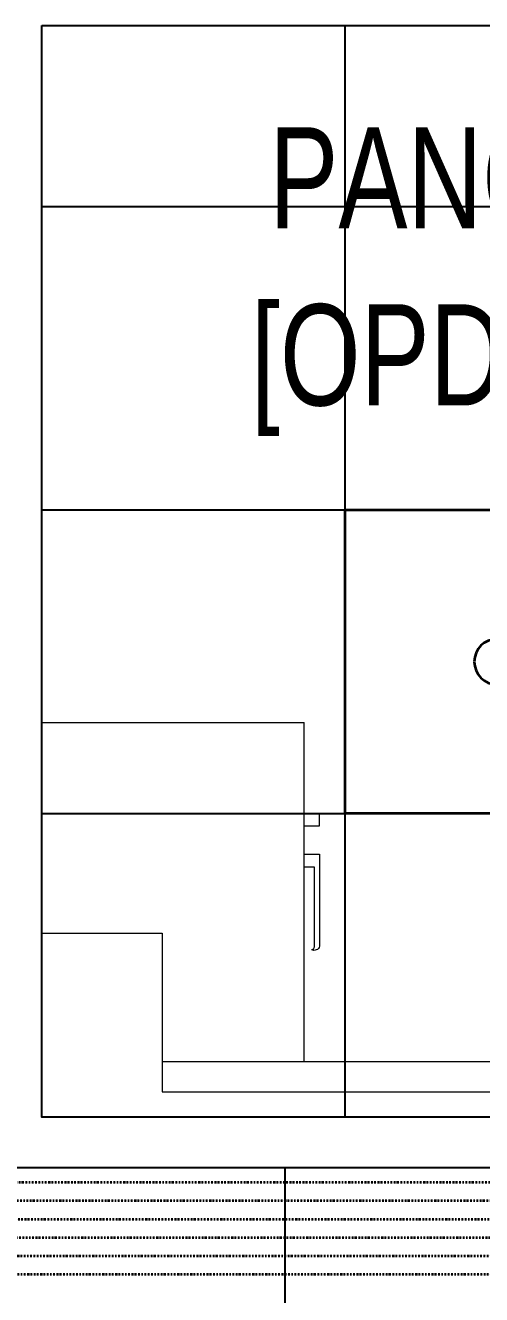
# Model space of a CAD drawing. Extents: x -12260 to 57327, y -29287 to 19916.
# Drawn here: x 19183 to 20085, y -1161 to 1348 of the extents above; entities that cross this region are included whole.
import ezdxf
from ezdxf.enums import TextEntityAlignment as Align

# ---------------------------------------------------------------- set-up
doc = ezdxf.new("R2010")
doc.units = 0
doc.header["$LTSCALE"] = 0.25
doc.linetypes.add('DASHDOT', pattern=[25.4, 12.7, -6.35, 0, -6.35])
for name, color, linetype, lineweight in [('01-First Floor$0$72_EGR_BASE_TEXT', 252, 'Continuous', 5), ('01-First Floor$0$LOADING', 253, 'Continuous', 5), ('01-First Floor$0$Walls', 251, 'Continuous', 5), ('E-LITE-CIRC-NUMB', 6, 'Continuous', 25), ('E-LITE-CLNG', 150, 'Continuous', 35), ('E-LITE-CLNG-CNDT', 6, 'DASHDOT', 35), ('E-LITE-CTRL', 6, 'Continuous', 25), ('E-LITE-IDEN', 6, 'Continuous', 25)]:
    doc.layers.add(name, color=color, linetype=linetype, lineweight=lineweight)
doc.layers.add('01-First Floor$0$FALSE CEILING', color=251, linetype='Continuous')
doc.styles.add('01-First Floor$0$X3G_ENTITY_9EC9', font='swisscl.ttf', dxfattribs={"height": 0.2})
doc.styles.add('01-First Floor$0$X3G_ENTITY_9F38', font='swisscl.ttf', dxfattribs={"height": 0.2})
doc.styles.add('DC_SIMPLEX', font='SIMPLEX.shx', dxfattribs={"width": 0.7})

# ---------------------------------------------------------------- blocks, each defined once
blk = doc.blocks.new('01-First Floor$0$DE13269-P')
for p, q in [((-0.5776, -0.3135), (-0.5776, 0)), ((-0.5776, 0), (0.5776, 0)), ((-0.5776, -0.06), (0.5552, -0.06)), ((-0.2966, -0.06), (-0.2966, -0.73)), ((-0.2766, -0.4445), (-0.2766, -0.288)), ((-0.2666, -0.4695), (-0.2666, -0.288)), ((-0.8154, -0.3135), (-0.5776, -0.3135)), ((-0.8154, -0.3135), (-0.8154, -0.73)), ((-0.2966, -0.4445), (-0.2766, -0.4445)), ((-0.2966, -0.4695), (-0.2666, -0.4695)), ((-0.2966, -0.5258), (-0.2666, -0.5258)), ((-0.2666, -0.5258), (-0.2666, -0.5508)), ((-0.2966, -0.5508), (-0.2666, -0.5508)), ((-0.8154, -0.73), (-0.2966, -0.73))]:
    blk.add_line(p, q)
for centre, radius, start, end in [((-0.2773, -0.2927), 0.0132, 69.2226, 110.7774), ((-0.2849, -0.2881), 0.00829, 0.351, 70.0784), ((-0.276, -0.2892), 0.00952, 7.0004, 69.2226)]:
    blk.add_arc(centre, radius, start, end)
blk = doc.blocks.new('01-First Floor$0$D.131.54.60')
at = {"layer": '01-First Floor$0$LOADING', "xscale": -1000, "yscale": 1000, "zscale": 1000, "rotation": 270}
blk.add_blockref('01-First Floor$0$DE13269-P', (11800.9, 3000.6), dxfattribs=at)
blk = doc.blocks.new('01-First Floor')
at = {"layer": '01-First Floor$0$FALSE CEILING', "linetype": 'Continuous'}
for p, q in [((19815.6, -810), (19815.6, 1347.6)), ((19215.6, 990), (23215.6, 990)), ((19215.6, 390), (23215.6, 390)), ((19215.6, -210), (23215.6, -210)), ((19696.4, -2710), (19696.4, -910))]:
    blk.add_line(p, q, dxfattribs=at)
at = {"layer": '01-First Floor$0$FALSE CEILING'}
blk.add_lwpolyline([(19215.6, 1347.6), (23215.6, 1347.6), (23215.6, -810), (19215.6, -810)], close=True, dxfattribs=at)
blk.add_lwpolyline([(48976, -910), (8296.4, -910), (8296.4, -2710), (48976, -2710), (48976, -910)], dxfattribs=at)
at = {"layer": '01-First Floor$0$Walls'}
for p, q in [((19215.6, -810), (19215.6, 1347.6)), ((23215.6, 1347.6, 0), (19215.6, 1347.6, 0)), ((23215.6, -810), (19215.6, -810)), ((23315.6, -910), (16176, -910))]:
    blk.add_line(p, q, dxfattribs=at)
at = {"layer": '01-First Floor$0$LOADING', "rotation": 270}
blk.add_blockref('01-First Floor$0$D.131.54.60', (17030.3, 11040.9, -0.1), dxfattribs=at)
at = {"layer": '01-First Floor$0$72_EGR_BASE_TEXT', "char_height": 200, "attachment_point": 2}
for s, insert, style in [('PANORAMIC XRAY', (20593.5, 1146.2, 0), '01-First Floor$0$X3G_ENTITY_9EC9'), ('[OPDF58]', (20085, 796.5), '01-First Floor$0$X3G_ENTITY_9F38')]:
    blk.add_mtext(s, dxfattribs=dict(at, insert=insert, style=style))
blk = doc.blocks.new('*U25')
blk.add_lwpolyline([(-300, 300), (-300, -300), (300, -300), (300, 300)], close=True)
blk.add_circle((0, 0), 45)
at = {"layer": 'E-LITE-CIRC-NUMB', "style": 'DC_SIMPLEX', "width": 0.7, "flags": 8}
blk.add_attdef('CIRCUIT', text='', height=200, rotation=0, dxfattribs=at).set_placement((-473.9, 300), align=Align.RIGHT)
at = {"layer": 'E-LITE-CTRL', "style": 'DC_SIMPLEX', "width": 0.7, "flags": 8}
blk.add_attdef('CONTROL', (1118.9, -935), '', height=200, rotation=360, dxfattribs=at)
at = {"layer": 'E-LITE-IDEN', "style": 'DC_SIMPLEX', "width": 0.7, "flags": 8}
blk.add_attdef('TYPE', (460.4, 457.6), '', height=200, rotation=360, dxfattribs=at)

msp = doc.modelspace()

# ---------------------------------------------------------------- linework, layer by layer
at = {"layer": 'E-LITE-CLNG-CNDT', "elevation": 0}
for points in [[(7992, 2768.9), (7992, -983.9, 0.414214), (8092, -1083.9), (33816.7, -1083.9, -0.102422), (33856.4, -1092.2), (33921.3, -1120.2)], [(8028.3, 2768.9), (8028.3, -947.7, 0.414214), (8128.3, -1047.7), (42673.7, -1047.7, 0.413345), (42773.7, -947.9), (42775.9, -209.9)], [(8064.6, 2768.9), (8064.6, -911.4, 0.414214), (8164.6, -1011.4), (36175.8, -1011.4, 0.414214), (36275.8, -911.4), (36275.8, -209.9)], [(8100.9, 2768.9), (8100.9, -875.1, 0.414214), (8200.9, -975.1), (26615.6, -975.1, 0.414214), (26715.6, -875.1), (26715.6, 390)], [(8137.2, 2768.9), (8137.2, -838.8, 0.414214), (8237.2, -938.8), (22415.6, -938.8, 0.414214), (22515.6, -838.8), (22515.6, -210)]]:
    msp.add_lwpolyline(points, format="xyb", dxfattribs=at)
at = {"layer": 'E-LITE-CLNG-CNDT'}
msp.add_lwpolyline([(15664.7, -1120.2), (24199.7, -1120.2)], dxfattribs=at)

# ---------------------------------------------------------------- block references
at = {"layer": 'E-LITE-CLNG', "xscale": -1}
msp.add_blockref('*U25', (20115.6, 90), dxfattribs=at)
at = {"layer": 'E-LITE-CLNG-CNDT'}
msp.add_blockref('01-First Floor', (0, 0), dxfattribs=at)

doc.saveas('drawing.dxf')
